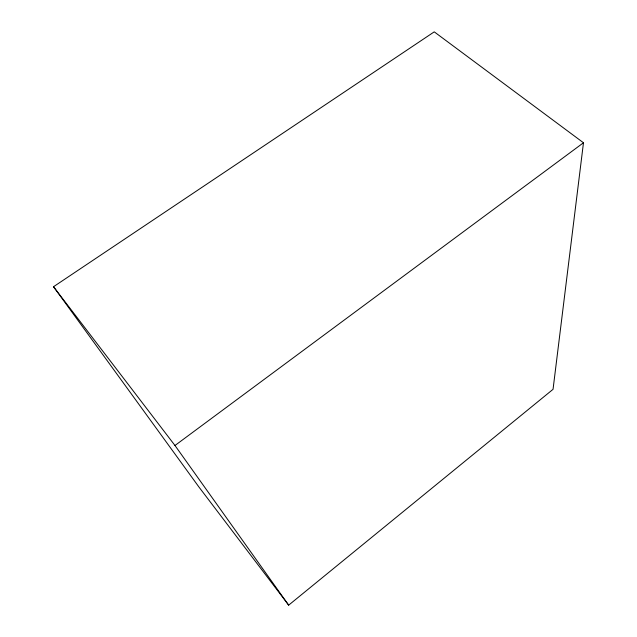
<?xml version="1.0" encoding="UTF-8"?>
<svg xmlns="http://www.w3.org/2000/svg" width="637" height="637" viewBox="0 0 637 637"><rect width="100%" height="100%" fill="white"/><g stroke="black" fill="none" stroke-linecap="round" stroke-linejoin="round"><path stroke-width="0.96" d="M583.476 142.76L553.051 389.311L288.672 605.15L198.999 487.098L53.524 286.722L434.243 31.85L583.476 142.76L174.976 445.494L288.672 605.15M53.524 286.722L174.976 445.494"/></g></svg>
